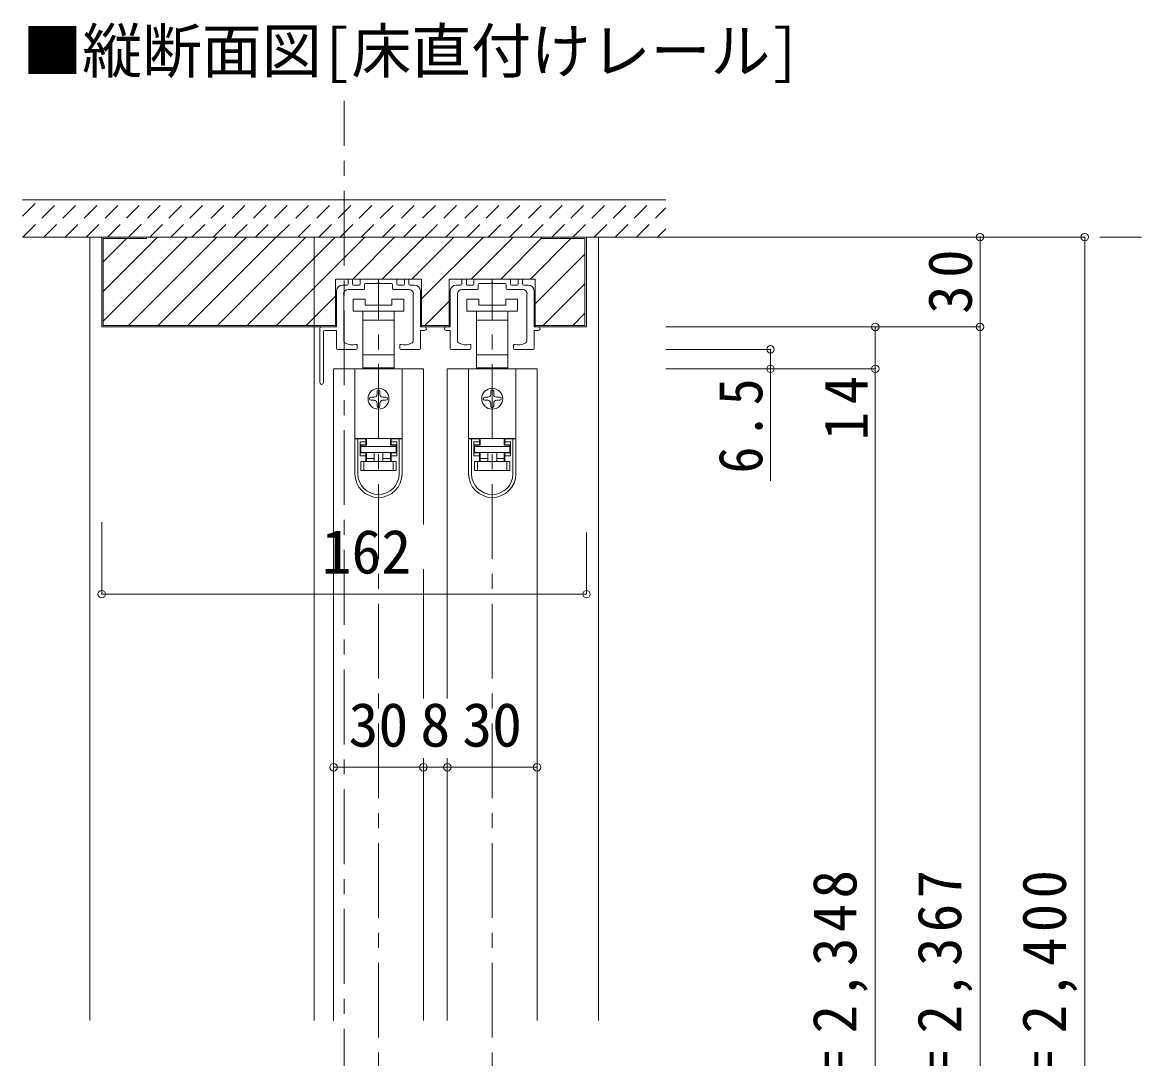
# Model space of a CAD drawing. Units: millimetres at full size, sheet at 1:5; some dimension numbers follow another scale. Extents: x -973 to 977, y -718 to 696.
# Drawn here: x 71.7 to 445.7, y -322.5 to 23.8 of the extents above; entities that cross this region are included whole.
import ezdxf
from ezdxf.enums import TextEntityAlignment as Align

# ---------------------------------------------------------------- set-up
doc = ezdxf.new("R2010")
doc.units = ezdxf.units.MM
doc.header["$LTSCALE"] = 5
doc.header["$PDMODE"] = 32
doc.header["$PDSIZE"] = 2.5
doc.linetypes.add('CHAIN1', pattern=[8, 5, -1, 1, -1])
doc.linetypes.add('DASHED1', pattern=[1.8, 1.2, -0.6])
for name, color, linetype, lineweight in [('0-0_補助線', 3, 'Continuous', 9), ('0-1_通り芯', 4, 'CHAIN1', 9), ('0-3_仕上げ', 2, 'Continuous', 9), ('0-4_枠', 3, 'Continuous', 9), ('0-6_扉', 6, 'Continuous', 9), ('0-7_金物', 7, 'Continuous', 9), ('0-A_文字', 7, 'Continuous', 9), ('0-B_寸法', 7, 'Continuous', 9), ('0-C_ハッチ', 4, 'DASHED1', 9)]:
    doc.layers.add(name, color=color, linetype=linetype, lineweight=lineweight)
doc.styles.add('ＭＳ ゴシック', font='')
doc.styles.get('ＭＳ ゴシック').set_extended_font_data('MS Gothic')

# ---------------------------------------------------------------- blocks, each defined once
blk = doc.blocks.new('下荷重(戸車)')
at = {"layer": '0-7_金物'}
for p, q in [((8.5, 37.107), (4.5, 37.107)), ((-5.25, 30.107), (0, 30.107)), ((0, 30.107), (5.25, 30.107)), ((5.25, 30.107), (5.25, 33.107)), ((5.25, 18.507), (5.25, 30.107)), ((0, 18.507), (-5.25, 18.507)), ((-5.25, 18.507), (-5.25, 14.107)), ((5.25, 18.507), (0, 18.507)), ((5.25, 14.107), (5.25, 18.507)), ((7.9, 13.807), (-7.9, 13.807)), ((-7.9, 13.807), (-7.9, -9.493)), ((-5.25, 14.107), (-4, 14.107)), ((-4, 14.107), (-4, 13.807)), ((4, 14.107), (-4, 14.107)), ((4, 14.107), (5.25, 14.107)), ((4, 13.807), (4, 14.107)), ((7.9, 13.807), (7.9, -9.493)), ((-1.5, 4.307), (-2.5, 4.307)), ((-0.5, 6.307), (-0.5, 5.307)), ((0.5, 5.307), (0.5, 6.307)), ((2.5, 4.307), (1.5, 4.307)), ((-2.5, 3.307), (-1.5, 3.307)), ((-0.5, 2.307), (-0.5, 1.307)), ((0.5, 1.307), (0.5, 2.307)), ((1.5, 3.307), (2.5, 3.307)), ((7.9, -9.493), (-7.9, -9.493)), ((-7.9, -9.493), (-7.9, -9.593)), ((-6.9, -9.593), (-7.9, -9.593)), ((-7.9, -9.593), (-7.9, -21.293)), ((-4.2, -9.593), (-6.9, -9.593)), ((-6.9, -21.293), (-6.9, -9.593)), ((-6.1, -10.593), (-6.1, -15.293)), ((-6.1, -10.593), (-4.2, -10.593)), ((-4.9, -9.593), (-4.9, -9.493)), ((-4.2, -9.593), (-4.2, -10.593)), ((-4, -11.693), (-4, -9.493)), ((4, -9.493), (4, -11.693)), ((6.9, -9.593), (4.2, -9.593)), ((4.2, -10.593), (4.2, -9.593)), ((4.2, -11.593), (4.2, -10.593)), ((4.2, -10.593), (6.1, -10.593)), ((4.9, -9.493), (4.9, -9.593)), ((6.1, -15.293), (6.1, -10.593)), ((6.9, -9.593), (6.9, -21.293)), ((7.9, -9.593), (6.9, -9.593)), ((7.9, -9.493), (7.9, -9.593)), ((7.9, -21.293), (7.9, -9.593)), ((-6.1, -14.293), (-4.2, -14.293)), ((-5.9, -11.693), (-5.9, -12.193)), ((-4, -11.693), (-5.9, -11.693)), ((-5.9, -12.193), (5.9, -12.193)), ((-5.9, -14.193), (-5.9, -12.193)), ((5.9, -14.193), (-5.9, -14.193)), ((-4.2, -14.293), (-4.2, -15.293)), ((-4, -16.193), (-4, -14.193)), ((-1.5, -14.193), (-1.5, -17.193)), ((1.5, -14.193), (1.5, -17.193)), ((5.9, -11.693), (4, -11.693)), ((6.1, -11.593), (4.2, -11.593)), ((5.9, -12.193), (5.9, -11.693)), ((5.9, -12.193), (5.9, -14.193)), ((-4.2, -15.293), (-6.1, -15.293)), ((-5.9, -17.193), (-4.9, -17.193)), ((-4.9, -17.193), (4.9, -17.193)), ((-4.9, -17.193), (-4.9, -20.193)), ((-4.2, -15.293), (-4.2, -17.193)), ((1.5, -16.193), (4, -16.193)), ((6.1, -15.293), (4.2, -15.293)), ((4.2, -17.193), (4.2, -15.293)), ((4.9, -17.193), (5.9, -17.193)), ((5.9, -17.193), (5.9, -20.193)), ((4.9, -20.193), (-4.9, -20.193))]:
    blk.add_line(p, q, dxfattribs=at)
for points in [[(-8.5, 33.107), (0, 33.107), (8.5, 33.107), (8.5, 37.107)], [(4.5, 37.107), (4.5, 35.107), (-4.5, 35.107), (-4.5, 37.107), (-8.5, 37.107), (-8.5, 33.107)], [(-5.25, 33.107), (-5.25, 30.107), (-5.25, 18.507)], [(-4.2, -10.593), (-4.2, -11.593), (-6.1, -11.593)], [(4, -14.193), (4, -16.193), (4, -17.193)], [(4.2, -15.293), (4.2, -14.293), (6.1, -14.293)], [(-4.9, -20.193), (-5.9, -20.193), (-5.9, -17.193)], [(-4, -17.193), (-4, -16.193), (-1.5, -16.193)], [(5.9, -20.193), (4.9, -20.193), (4.9, -17.193)]]:
    blk.add_lwpolyline(points, dxfattribs=at)
blk.add_circle((0, 3.807), 3.5, dxfattribs=at)
for centre, radius, start, end in [((-2.5, 3.807), 0.5, 90, 180), ((-2.5, 3.807), 0.5, 180, 270), ((-1.5, 5.307), 1, 270, 0), ((0, 6.307), 0.5, 90, 180), ((0, 6.307), 0.5, 0, 90), ((1.5, 5.307), 1, 180, 270), ((2.5, 3.807), 0.5, 0, 90), ((2.5, 3.807), 0.5, 270, 0), ((-1.5, 2.307), 1, 0, 90), ((0, 1.307), 0.5, 180, 270), ((0, 1.307), 0.5, 270, 0), ((1.5, 2.307), 1, 90, 180), ((0, -21.293), 7.9, 180, 0), ((0, -21.293), 6.9, 180, 0)]:
    blk.add_arc(centre, radius, start, end, dxfattribs=at)
blk = doc.blocks.new('03')
at = {"layer": '0-B_寸法'}
for p, q in [((-9.229, 7.776), (-9.229, 9.176)), ((-8.029, 9.476), (-8.929, 9.476)), ((-7.729, 7.776), (-7.729, 9.176)), ((-5.229, 9.176), (-5.229, 7.776)), ((-4.929, 9.476), (6.771, 9.476)), ((-3.729, 6.276), (-3.729, 7.676)), ((-3.429, 7.976), (0.621, 7.976)), ((0.921, 8.276), (0.621, 7.976)), ((0.921, 8.276), (1.221, 7.976)), ((5.271, 7.976), (1.221, 7.976)), ((5.571, 6.276), (5.571, 7.676)), ((7.071, 9.176), (7.071, 7.776)), ((9.571, 7.776), (9.571, 9.176)), ((9.871, 9.476), (10.771, 9.476)), ((11.071, 7.776), (11.071, 9.176)), ((-13.079, 5.476), (-13.079, -6.524)), ((-11.079, 7.476), (-9.529, 7.476)), ((-10.679, -11.096), (-10.679, 4.476)), ((-9.229, 5.976), (-4.029, 5.976)), ((-5.529, 7.476), (-7.429, 7.476)), ((11.071, 5.976), (5.871, 5.976)), ((7.371, 7.476), (9.271, 7.476)), ((12.921, 7.476), (11.371, 7.476)), ((12.521, -11.096), (12.521, 4.476)), ((14.921, 5.476), (14.921, -6.524)), ((-18.679, -25.124), (-18.679, -7.024)), ((-18.179, -6.524), (-13.079, -6.524)), ((16.321, -6.524), (14.921, -6.524)), ((-17.479, -25.124), (-17.479, -8.224)), ((-16.979, -7.724), (-13.079, -7.724)), ((-13.079, -13.724), (-13.079, -7.724)), ((16.321, -7.724), (14.921, -7.724)), ((14.921, -13.724), (14.921, -7.724)), ((-12.779, -14.024), (-6.529, -14.024)), ((-6.229, -13.724), (-6.229, -12.649)), ((8.071, -13.724), (8.071, -12.649)), ((14.621, -14.024), (8.371, -14.024))]:
    blk.add_line(p, q, dxfattribs=at)
for centre, radius, start, end in [((-9.529, 7.776), 0.3, 270, 0), ((-8.929, 9.176), 0.3, 90, 180), ((-8.029, 9.176), 0.3, 0, 90), ((-7.429, 7.776), 0.3, 180, 270), ((-5.529, 7.776), 0.3, 270, 0), ((-4.929, 9.176), 0.3, 90, 180), ((-3.429, 7.676), 0.3, 90, 180), ((5.271, 7.676), 0.3, 0, 90), ((6.771, 9.176), 0.3, 0, 90), ((7.371, 7.776), 0.3, 180, 270), ((9.271, 7.776), 0.3, 270, 0), ((9.871, 9.176), 0.3, 90, 180), ((10.771, 9.176), 0.3, 0, 90), ((11.371, 7.776), 0.3, 180, 270), ((-11.079, 5.476), 2, 90, 180), ((-9.229, 4.476), 1.5, 90, 180), ((-4.029, 6.276), 0.3, 270, 0), ((5.871, 6.276), 0.3, 180, 270), ((11.071, 4.476), 1.5, 0, 90), ((12.921, 5.476), 2, 0, 90), ((-18.179, -7.024), 0.5, 90, 180), ((16.321, -7.124), 0.6, 0, 90), ((16.321, -7.124), 0.6, 270, 0), ((-16.979, -8.224), 0.5, 90, 180), ((-9.679, -11.096), 1, 180, 243.25632), ((11.521, -11.096), 1, 296.74368, 0), ((-12.779, -13.724), 0.3, 180, 270), ((-7.879, -7.524), 5, 243.25632, 284.75682), ((-6.529, -12.649), 0.3, 0, 104.75682), ((-6.529, -13.724), 0.3, 270, 0), ((8.371, -12.649), 0.3, 75.24318, 180), ((8.371, -13.724), 0.3, 180, 270), ((9.721, -7.524), 5, 255.24318, 296.74368), ((14.621, -13.724), 0.3, 270, 0), ((-18.079, -25.124), 0.6, 180, 0)]:
    blk.add_arc(centre, radius, start, end, dxfattribs=at)
blk = doc.blocks.new('02')
at = {"layer": '0-B_寸法'}
for p, q in [((-10.15, 6.923), (-10.15, 8.323)), ((-8.95, 8.623), (-9.85, 8.623)), ((-8.65, 6.923), (-8.65, 8.323)), ((-6.15, 8.323), (-6.15, 6.923)), ((-5.85, 8.623), (5.85, 8.623)), ((6.15, 8.323), (6.15, 6.923)), ((8.65, 6.923), (8.65, 8.323)), ((8.95, 8.623), (9.85, 8.623)), ((10.15, 6.923), (10.15, 8.323)), ((-14, 4.623), (-14, -7.377)), ((-12, 6.623), (-10.45, 6.623)), ((-10.15, 5.123), (-4.95, 5.123)), ((-6.45, 6.623), (-8.35, 6.623)), ((-4.65, 5.423), (-4.65, 6.823)), ((-4.35, 7.123), (-0.3, 7.123)), ((0, 7.423), (-0.3, 7.123)), ((0, 7.423), (0.3, 7.123)), ((4.35, 7.123), (0.3, 7.123)), ((4.65, 5.423), (4.65, 6.823)), ((10.15, 5.123), (4.95, 5.123)), ((6.45, 6.623), (8.35, 6.623)), ((12, 6.623), (10.45, 6.623)), ((14, 4.623), (14, -7.377)), ((-11.6, -11.949), (-11.6, 3.623)), ((11.6, -11.949), (11.6, 3.623)), ((-15.4, -7.377), (-14, -7.377)), ((15.4, -7.377), (14, -7.377)), ((-15.4, -8.577), (-14, -8.577)), ((-14, -14.577), (-14, -8.577)), ((15.4, -8.577), (14, -8.577)), ((14, -14.577), (14, -8.577)), ((-13.7, -14.877), (-7.45, -14.877)), ((-7.15, -14.577), (-7.15, -13.502)), ((7.15, -14.577), (7.15, -13.502)), ((13.7, -14.877), (7.45, -14.877))]:
    blk.add_line(p, q, dxfattribs=at)
for centre, radius, start, end in [((-9.85, 8.323), 0.3, 90, 180), ((-8.95, 8.323), 0.3, 0, 90), ((-5.85, 8.323), 0.3, 90, 180), ((5.85, 8.323), 0.3, 0, 90), ((8.95, 8.323), 0.3, 90, 180), ((9.85, 8.323), 0.3, 0, 90), ((-12, 4.623), 2, 90, 180), ((-10.15, 3.623), 1.5, 90, 180), ((-10.45, 6.923), 0.3, 270, 0), ((-8.35, 6.923), 0.3, 180, 270), ((-6.45, 6.923), 0.3, 270, 0), ((-4.95, 5.423), 0.3, 270, 0), ((-4.35, 6.823), 0.3, 90, 180), ((4.35, 6.823), 0.3, 0, 90), ((4.95, 5.423), 0.3, 180, 270), ((6.45, 6.923), 0.3, 180, 270), ((8.35, 6.923), 0.3, 270, 0), ((10.45, 6.923), 0.3, 180, 270), ((10.15, 3.623), 1.5, 0, 90), ((12, 4.623), 2, 0, 90), ((-15.4, -7.977), 0.6, 90, 180), ((15.4, -7.977), 0.6, 0, 90), ((-15.4, -7.977), 0.6, 180, 270), ((15.4, -7.977), 0.6, 270, 0), ((-13.7, -14.577), 0.3, 180, 270), ((-10.6, -11.949), 1, 180, 243.25632), ((-8.8, -8.377), 5, 243.25632, 284.75682), ((-7.45, -13.502), 0.3, 0, 104.75682), ((-7.45, -14.577), 0.3, 270, 0), ((7.45, -13.502), 0.3, 75.24318, 180), ((7.45, -14.577), 0.3, 180, 270), ((8.8, -8.377), 5, 255.24318, 296.74368), ((10.6, -11.949), 1, 296.74368, 0), ((13.7, -14.577), 0.3, 270, 0)]:
    blk.add_arc(centre, radius, start, end, dxfattribs=at)

msp = doc.modelspace()

# ---------------------------------------------------------------- linework, layer by layer
at = {"layer": '0-0_補助線'}
for p, q in [((176.253, -78), (176.253, -62)), ((214.253, -78), (214.253, -62)), ((214.253, -77.5), (205.053, -77.5)), ((214.253, -78), (205.053, -78))]:
    msp.add_line(p, q, dxfattribs=at)
at = {"layer": '0-0_補助線', "color": 6}
for p, q in [((205.653, -92), (175.653, -92)), ((243.653, -92), (213.653, -92))]:
    msp.add_line(p, q, dxfattribs=at)
at = {"layer": '0-0_補助線'}
for points in [[(205.053, -78), (205.053, -62), (176.253, -62)], [(243.053, -78), (243.053, -62), (214.253, -62)]]:
    msp.add_lwpolyline(points, dxfattribs=at)
at = {"layer": '0-1_通り芯'}
for p, q in [((179.153, -577.5), (179.153, -2.5)), ((71.653, -48), (445.653, -48)), ((190.653, -555.5), (190.653, -62)), ((228.653, -555.5), (228.653, -62))]:
    msp.add_line(p, q, dxfattribs=at)
at = {"layer": '0-3_仕上げ'}
for p, q in [((286.653, -35.5), (71.653, -35.5)), ((286.653, -48), (71.653, -48))]:
    msp.add_line(p, q, dxfattribs=at)
at = {"layer": '0-4_枠', "color": 4}
for p, q in [((94.153, -48), (98.153, -48)), ((94.153, -48), (94.153, -309.75)), ((169.153, -48), (169.153, -309.75)), ((264.153, -48), (260.153, -48)), ((264.153, -309.75), (264.153, -48))]:
    msp.add_line(p, q, dxfattribs=at)
at = {"layer": '0-4_枠'}
for p, q in [((260.153, -48), (98.153, -48)), ((98.153, -78), (98.153, -48)), ((113.153, -48.5), (98.653, -48.5)), ((98.653, -77.5), (98.653, -48.5)), ((113.153, -48), (113.153, -48.5)), ((245.153, -48.5), (245.153, -48)), ((245.153, -48.5), (259.653, -48.5)), ((259.653, -77.5), (259.653, -48.5)), ((260.153, -78), (260.153, -48)), ((176.253, -78), (98.153, -78)), ((98.653, -77.5), (176.253, -77.5)), ((259.653, -77.5), (243.053, -77.5)), ((260.153, -78), (243.053, -78))]:
    msp.add_line(p, q, dxfattribs=at)
at = {"layer": '0-6_扉'}
for p, q in [((175.653, -92), (175.653, -309.75)), ((205.653, -92), (205.653, -143.976)), ((213.653, -92), (213.653, -202.151)), ((243.653, -92), (243.653, -309.75)), ((205.653, -158.905), (205.653, -202.151)), ((205.653, -222.151), (205.653, -309.75)), ((213.653, -222.151), (213.653, -309.75))]:
    msp.add_line(p, q, dxfattribs=at)
at = {"layer": '0-B_寸法', "color": 4}
for p, q in [((426.653, -48), (286.653, -48)), ((391.653, -48), (391.653, -78)), ((426.653, -555.5), (426.653, -48)), ((391.653, -78), (286.653, -78)), ((356.653, -78), (356.653, -92)), ((391.653, -552.5), (391.653, -78)), ((321.653, -85.5), (286.653, -85.5)), ((321.653, -85.5), (321.653, -129.414)), ((356.653, -92), (286.653, -92)), ((356.653, -92), (356.653, -547.5)), ((98.153, -167.304), (98.153, -143.246)), ((260.153, -167.304), (260.153, -146.746)), ((98.153, -167.304), (260.153, -167.304)), ((175.653, -225.151), (243.653, -225.151))]:
    msp.add_line(p, q, dxfattribs=at)
at = {"layer": '0-B_寸法'}
for p in [(391.653, -48), (426.653, -48), (356.653, -78), (391.653, -78), (321.653, -85.5), (321.653, -92), (356.653, -92), (98.153, -167.304), (260.153, -167.304), (175.653, -225.151), (205.653, -225.151), (213.653, -225.151), (243.653, -225.151)]:
    msp.add_point(p, dxfattribs=at)
at = {"layer": '0-C_ハッチ'}
for p, q in [((71.653, -41.037), (77.19, -35.5)), ((71.761, -48), (84.261, -35.5)), ((78.832, -48), (91.332, -35.5)), ((85.904, -48), (98.404, -35.5)), ((92.975, -48), (105.475, -35.5)), ((100.046, -48), (112.546, -35.5)), ((107.117, -48), (119.617, -35.5)), ((114.188, -48), (126.688, -35.5)), ((121.259, -48), (133.759, -35.5)), ((128.33, -48), (140.83, -35.5)), ((135.401, -48), (147.901, -35.5)), ((142.472, -48), (154.972, -35.5)), ((149.543, -48), (162.043, -35.5)), ((156.614, -48), (169.114, -35.5)), ((163.685, -48), (176.185, -35.5)), ((170.756, -48), (183.256, -35.5)), ((177.827, -48), (190.327, -35.5)), ((184.899, -48), (197.399, -35.5)), ((191.97, -48), (204.47, -35.5)), ((199.041, -48), (211.541, -35.5)), ((206.112, -48), (218.612, -35.5)), ((213.183, -48), (225.683, -35.5)), ((220.254, -48), (232.754, -35.5)), ((227.325, -48), (239.825, -35.5)), ((234.396, -48), (246.896, -35.5)), ((241.467, -48), (253.967, -35.5)), ((248.538, -48), (261.038, -35.5)), ((255.609, -48), (268.109, -35.5)), ((262.68, -48), (275.18, -35.5)), ((269.751, -48), (282.251, -35.5)), ((276.822, -48), (286.653, -38.169)), ((283.893, -48), (286.653, -45.24))]:
    msp.add_line(p, q, dxfattribs=at)
at = {"layer": '0-C_ハッチ', "linetype": 'Continuous'}
for p, q in [((98.653, -66.173), (116.826, -48)), ((98.653, -76.073), (126.726, -48)), ((98.653, -56.274), (106.427, -48.5)), ((107.125, -77.5), (136.625, -48)), ((117.025, -77.5), (146.525, -48)), ((126.924, -77.5), (156.424, -48)), ((136.824, -77.5), (166.324, -48)), ((146.723, -77.5), (176.223, -48)), ((156.623, -77.5), (186.123, -48)), ((182.022, -62), (196.022, -48)), ((191.922, -62), (205.922, -48)), ((201.821, -62), (215.821, -48)), ((205.053, -68.668), (225.721, -48)), ((221.62, -62), (235.62, -48)), ((231.52, -62), (245.153, -48.367)), ((254.919, -48.5), (241.419, -62)), ((243.053, -70.266), (259.653, -53.666)), ((245.718, -77.5), (259.653, -63.565)), ((166.522, -77.5), (176.253, -67.769)), ((206.12, -77.5), (214.253, -69.367)), ((255.618, -77.5), (259.653, -73.465))]:
    msp.add_line(p, q, dxfattribs=at)

# ---------------------------------------------------------------- block references
at = {"layer": '0-7_金物'}
for name, p in [('03', (189.732, -71.476)), ('02', (228.653, -70.623)), ('下荷重(戸車)', (190.653, -105.807)), ('下荷重(戸車)', (228.653, -105.807))]:
    msp.add_blockref(name, p, dxfattribs=at)

# ---------------------------------------------------------------- texts
at = {"layer": '0-A_文字', "style": 'ＭＳ ゴシック'}
msp.add_text('■縦断面図[床直付けレール]', height=14.66, dxfattribs=at).set_placement((71.653, 2.5), align=Align.BOTTOM_LEFT)
at = {"layer": '0-B_寸法', "style": 'ＭＳ ゴシック'}
for s, p in [('162', (171.653, -164.804)), ('30', (180.653, -222.651)), ('8', (204.653, -222.651)), ('30', (218.653, -222.651))]:
    msp.add_text(s, height=14.66, dxfattribs=at).set_placement(p, align=Align.BOTTOM_LEFT)
at = {"layer": '0-B_寸法', "char_height": 14.66, "attachment_point": 7, "rotation": 90, "style": 'ＭＳ ゴシック'}
for s, insert in [('\\T1.27;\\W0.95;30', (389.153, -73.625)), ('\\T1.27;\\W0.9;6.5', (319.153, -126.981)), ('\\T1.27;\\W0.95;14', (354.153, -115.884)), ('\\T1.19;\\W0.95;ＤＨ＝2,348', (354.153, -381.901)), ('\\T1.19;\\W0.95;枠内＝2,367', (389.153, -381.901)), ('\\T1.19;\\W0.95;枠外＝2,400', (424.153, -381.901))]:
    msp.add_mtext(s, dxfattribs=dict(at, insert=insert))

doc.saveas('drawing.dxf')
